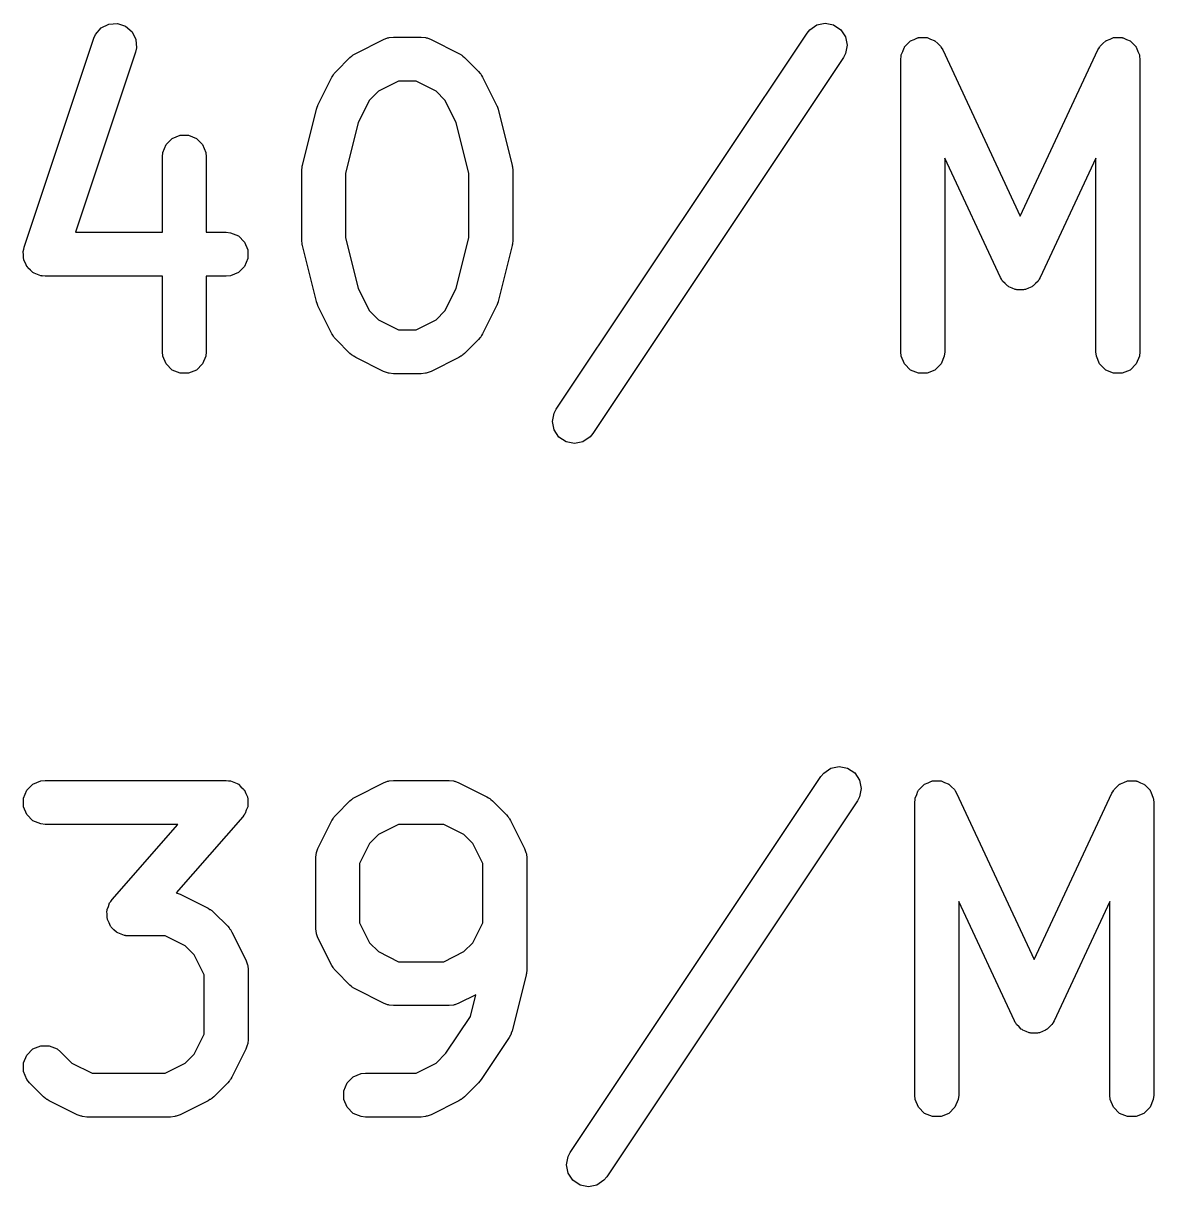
# Model space of a CAD drawing. Extents: x 19.8 to 98.9, y -129.1 to -67.1.
# Drawn here: x 72.813 to 76.676, y -95.248 to -91.272 of the extents above; entities that cross this region are included whole.
import ezdxf

# ---------------------------------------------------------------- set-up
doc = ezdxf.new("R2010")
doc.units = 0
doc.layers.add('BLACK', color=7, linetype='CONTINUOUS')

msp = doc.modelspace()

# ---------------------------------------------------------------- linework, layer by layer
at = {"layer": 'BLACK', "linetype": 'CONTINUOUS'}
for p, q in [((73.079142, -91.287951), (73.105315, -91.274864)), ((73.105315, -91.274864), (73.134505, -91.272789)), ((73.134505, -91.272789), (73.162267, -91.282043)), ((73.162267, -91.282043), (73.184375, -91.301217)), ((75.500608, -91.294222), (75.524923, -91.277939)), ((75.524923, -91.277939), (75.553617, -91.2722)), ((75.553617, -91.2722), (75.582325, -91.277878)), ((75.582325, -91.277878), (75.606674, -91.294111)), ((73.053974, -91.323483), (73.059968, -91.310058)), ((73.059968, -91.310058), (73.079142, -91.287951)), ((73.184375, -91.301217), (73.197461, -91.327391)), ((74.060385, -91.32229), (74.062874, -91.32126)), ((74.062874, -91.32126), (74.077506, -91.319819)), ((74.077506, -91.319819), (74.172744, -91.319819)), ((74.172744, -91.319819), (74.187376, -91.32126)), ((74.187376, -91.32126), (74.189865, -91.322291)), ((74.63415, -92.591312), (75.491292, -91.305597)), ((75.491292, -91.305597), (75.500608, -91.294222)), ((75.606674, -91.294111), (75.622957, -91.318426)), ((75.622957, -91.318426), (75.628696, -91.347121)), ((75.857383, -91.327479), (75.869182, -91.321973)), ((75.869182, -91.321973), (75.870853, -91.321899)), ((75.870853, -91.321899), (75.872398, -91.32126)), ((75.872398, -91.32126), (75.885417, -91.32126)), ((75.885417, -91.32126), (75.898418, -91.320689)), ((75.898418, -91.320689), (75.899988, -91.32126)), ((75.899988, -91.32126), (75.901662, -91.32126)), ((75.901662, -91.32126), (75.913688, -91.326241)), ((76.527045, -91.326238), (76.539064, -91.32126)), ((76.539064, -91.32126), (76.540735, -91.32126)), ((76.540735, -91.32126), (76.542308, -91.320688)), ((76.542308, -91.320688), (76.555322, -91.32126)), ((76.555322, -91.32126), (76.568328, -91.32126)), ((76.568328, -91.32126), (76.569871, -91.321899)), ((76.569871, -91.321899), (76.571544, -91.321973)), ((76.571544, -91.321973), (76.583351, -91.327482)), ((72.815879, -92.037768), (73.053974, -91.323483)), ((73.199536, -91.356581), (73.196276, -91.370918)), ((73.197461, -91.327391), (73.199536, -91.356581)), ((73.948727, -91.375356), (74.043965, -91.327737)), ((74.043965, -91.327737), (74.057696, -91.322482)), ((74.057696, -91.322482), (74.060385, -91.32229)), ((74.189865, -91.322291), (74.192553, -91.322482)), ((74.192553, -91.322482), (74.206285, -91.327737)), ((74.206285, -91.327737), (74.301523, -91.375356)), ((75.628696, -91.347121), (75.623017, -91.375828)), ((75.818452, -91.36816), (75.8229, -91.35593)), ((75.8229, -91.35593), (75.824029, -91.354696)), ((75.824029, -91.354696), (75.82467, -91.353151)), ((75.82467, -91.353151), (75.833875, -91.343945)), ((75.833875, -91.343945), (75.842664, -91.334349)), ((75.842664, -91.334349), (75.844179, -91.333641)), ((75.844179, -91.333641), (75.845362, -91.332459)), ((75.845362, -91.332459), (75.857383, -91.327479)), ((75.913688, -91.326241), (75.925919, -91.330689)), ((75.925919, -91.330689), (75.927152, -91.331818)), ((75.927152, -91.331818), (75.928698, -91.332459)), ((75.928698, -91.332459), (75.937903, -91.341664)), ((75.937903, -91.341664), (75.9475, -91.350453)), ((75.9475, -91.350453), (75.948674, -91.352435)), ((75.948674, -91.352435), (75.94939, -91.353151)), ((75.94939, -91.353151), (75.950068, -91.354787)), ((75.950068, -91.354787), (75.954994, -91.363103)), ((76.485732, -91.363102), (76.490659, -91.354784)), ((76.490659, -91.354784), (76.491336, -91.353151)), ((76.491336, -91.353151), (76.49205, -91.352436)), ((76.49205, -91.352436), (76.493226, -91.350452)), ((76.493226, -91.350452), (76.502829, -91.341657)), ((76.502829, -91.341657), (76.512028, -91.332459)), ((76.512028, -91.332459), (76.513573, -91.331819)), ((76.513573, -91.331819), (76.514807, -91.330689)), ((76.514807, -91.330689), (76.527045, -91.326238)), ((76.583351, -91.327482), (76.595364, -91.332459)), ((76.595364, -91.332459), (76.596545, -91.33364)), ((76.596545, -91.33364), (76.598062, -91.334348)), ((76.598062, -91.334348), (76.606856, -91.343951)), ((76.606856, -91.343951), (76.616056, -91.353151)), ((76.616056, -91.353151), (76.616696, -91.354696)), ((76.616696, -91.354696), (76.617826, -91.35593)), ((76.617826, -91.35593), (76.622273, -91.36816)), ((73.196276, -91.370918), (72.991087, -91.986485)), ((73.881616, -91.437024), (73.929235, -91.389405)), ((73.929235, -91.389405), (73.934984, -91.384686)), ((73.934984, -91.384686), (73.936284, -91.383188)), ((73.936284, -91.383188), (73.938543, -91.381766)), ((73.938543, -91.381766), (73.9406, -91.380078)), ((73.9406, -91.380078), (73.942427, -91.37932)), ((73.942427, -91.37932), (73.948727, -91.375356)), ((74.301523, -91.375356), (74.307822, -91.37932)), ((74.307822, -91.37932), (74.30965, -91.380078)), ((74.30965, -91.380078), (74.311706, -91.381766)), ((74.311706, -91.381766), (74.313966, -91.383188)), ((74.313966, -91.383188), (74.315265, -91.384686)), ((74.315265, -91.384686), (74.321015, -91.389405)), ((74.321015, -91.389405), (74.368634, -91.437024)), ((75.6161, -91.388802), (74.758958, -92.674516)), ((75.623017, -91.375828), (75.6161, -91.388802)), ((75.81203, -91.394819), (75.812977, -91.385197)), ((75.81203, -92.394819), (75.81203, -91.394819)), ((75.8129, -91.383431), (75.813244, -91.382482)), ((75.812977, -91.385197), (75.8129, -91.383431)), ((75.813244, -91.382482), (75.813471, -91.380187)), ((75.813471, -91.380187), (75.818452, -91.36816)), ((75.954994, -91.363103), (76.220362, -91.93175)), ((76.220362, -91.93175), (76.485732, -91.363102)), ((76.622273, -91.36816), (76.627255, -91.380187)), ((76.627255, -91.380187), (76.627481, -91.382482)), ((76.627481, -91.382482), (76.627826, -91.383431)), ((76.627826, -91.383431), (76.627748, -91.385197)), ((76.627748, -91.385197), (76.628696, -91.394819)), ((76.628696, -91.394819), (76.628696, -92.394819)), ((73.876897, -91.442773), (73.881616, -91.437024)), ((74.368634, -91.437024), (74.373352, -91.442773)), ((73.819948, -91.551754), (73.867567, -91.456516)), ((73.867567, -91.456516), (73.871531, -91.450216)), ((73.871531, -91.450216), (73.872289, -91.448389)), ((73.872289, -91.448389), (73.873977, -91.446332)), ((73.873977, -91.446332), (73.875399, -91.444073)), ((73.875399, -91.444073), (73.876897, -91.442773)), ((74.095211, -91.469819), (74.026695, -91.504077)), ((74.155039, -91.469819), (74.095211, -91.469819)), ((74.223555, -91.504077), (74.155039, -91.469819)), ((74.373352, -91.442773), (74.374851, -91.444073)), ((74.374851, -91.444073), (74.376272, -91.446332)), ((74.376272, -91.446332), (74.377961, -91.448389)), ((74.377961, -91.448389), (74.378718, -91.450216)), ((74.378718, -91.450216), (74.382683, -91.456516)), ((74.382683, -91.456516), (74.430302, -91.551754)), ((74.026695, -91.504077), (73.996288, -91.534484)), ((74.253962, -91.534484), (74.223555, -91.504077)), ((73.814693, -91.565486), (73.81702, -91.559404)), ((73.81702, -91.559404), (73.819216, -91.553259)), ((73.819216, -91.553259), (73.819538, -91.552823)), ((73.819538, -91.552823), (73.819948, -91.551754)), ((73.996288, -91.534484), (73.957794, -91.611471)), ((74.292455, -91.611471), (74.253962, -91.534484)), ((74.430302, -91.551754), (74.430711, -91.552823)), ((74.430711, -91.552823), (74.431034, -91.553259)), ((74.431034, -91.553259), (74.433226, -91.559395)), ((74.433226, -91.559395), (74.435557, -91.565485)), ((73.76665, -91.757581), (73.814269, -91.567105)), ((73.814269, -91.567105), (73.814654, -91.566025)), ((73.814654, -91.566025), (73.814693, -91.565486)), ((74.435557, -91.565485), (74.435595, -91.566025)), ((74.435595, -91.566025), (74.435981, -91.567105)), ((74.435981, -91.567105), (74.4836, -91.757581)), ((73.957794, -91.611471), (73.914411, -91.785005)), ((74.335839, -91.785005), (74.292455, -91.611471)), ((73.30086, -91.686484), (73.321552, -91.665792)), ((73.321552, -91.665792), (73.348588, -91.654593)), ((73.348588, -91.654593), (73.377852, -91.654593)), ((73.377852, -91.654593), (73.404888, -91.665792)), ((73.404888, -91.665792), (73.42558, -91.686484)), ((73.28822, -91.728152), (73.289661, -91.71352)), ((73.289661, -91.71352), (73.30086, -91.686484)), ((73.42558, -91.686484), (73.436779, -91.71352)), ((73.436779, -91.71352), (73.43822, -91.728152)), ((73.28822, -91.986485), (73.28822, -91.728152)), ((73.43822, -91.728152), (73.43822, -91.986485)), ((73.766274, -91.760117), (73.76665, -91.757581)), ((74.4836, -91.757581), (74.483975, -91.760117)), ((76.152399, -92.140821), (75.96203, -91.732886)), ((75.96203, -91.732886), (75.96203, -92.394819)), ((76.478696, -91.732886), (76.288327, -92.14082)), ((76.478696, -92.394819), (76.478696, -91.732886)), ((73.764411, -91.775771), (73.764662, -91.773217)), ((73.764411, -92.013866), (73.764411, -91.775771)), ((73.7645, -91.772125), (73.765309, -91.766651)), ((73.764662, -91.773217), (73.7645, -91.772125)), ((73.765309, -91.766651), (73.765852, -91.761139)), ((73.765852, -91.761139), (73.766274, -91.760117)), ((73.914411, -91.785005), (73.914411, -92.004632)), ((74.335839, -92.004632), (74.335839, -91.785005)), ((74.483975, -91.760117), (74.484398, -91.761139)), ((74.484398, -91.761139), (74.48494, -91.766651)), ((74.48494, -91.766651), (74.48575, -91.772125)), ((74.48575, -91.772125), (74.485587, -91.773217)), ((74.485587, -91.773217), (74.485839, -91.775771)), ((74.485839, -91.775771), (74.485839, -92.013866)), ((72.991087, -91.986485), (73.28822, -91.986485)), ((73.43822, -91.986485), (73.506077, -91.986485)), ((73.506077, -91.986485), (73.520709, -91.987926)), ((73.520709, -91.987926), (73.547745, -91.999125)), ((72.814229, -92.045021), (72.815879, -92.037768)), ((73.547745, -91.999125), (73.568437, -92.019817)), ((73.568437, -92.019817), (73.579636, -92.046853)), ((73.764662, -92.016419), (73.764411, -92.013866)), ((73.7645, -92.017512), (73.764662, -92.016419)), ((73.765309, -92.022985), (73.7645, -92.017512)), ((73.765852, -92.028498), (73.765309, -92.022985)), ((73.766274, -92.029519), (73.765852, -92.028498)), ((73.76665, -92.032056), (73.766274, -92.029519)), ((73.814269, -92.222532), (73.76665, -92.032056)), ((73.914411, -92.004632), (73.957794, -92.178166)), ((74.292455, -92.178166), (74.335839, -92.004632)), ((74.4836, -92.032056), (74.435981, -92.222532)), ((74.483975, -92.029519), (74.4836, -92.032056)), ((74.484398, -92.028498), (74.483975, -92.029519)), ((74.48494, -92.022985), (74.484398, -92.028498)), ((74.48575, -92.017512), (74.48494, -92.022985)), ((74.485839, -92.013866), (74.485587, -92.016419)), ((74.485587, -92.016419), (74.48575, -92.017512)), ((72.812619, -92.052105), (72.813471, -92.048358)), ((72.813471, -92.06409), (72.812619, -92.052105)), ((72.813471, -92.046853), (72.814229, -92.045021)), ((72.813471, -92.048358), (72.813471, -92.046853)), ((72.813471, -92.076117), (72.813471, -92.06409)), ((72.814503, -92.078608), (72.813471, -92.076117)), ((73.579636, -92.076117), (73.568437, -92.103153)), ((73.579636, -92.046853), (73.579636, -92.076117)), ((72.814694, -92.081295), (72.814503, -92.078608)), ((72.820068, -92.092044), (72.814694, -92.081295)), ((72.82467, -92.103153), (72.820068, -92.092044)), ((72.826575, -92.105058), (72.82467, -92.103153)), ((72.82778, -92.107468), (72.826575, -92.105058)), ((72.836862, -92.115345), (72.82778, -92.107468)), ((72.845362, -92.123845), (72.836862, -92.115345)), ((73.568437, -92.103153), (73.547745, -92.123845)), ((72.84785, -92.124875), (72.845362, -92.123845)), ((72.849887, -92.126642), (72.84785, -92.124875)), ((72.86129, -92.130443), (72.849887, -92.126642)), ((72.872398, -92.135044), (72.86129, -92.130443)), ((72.876224, -92.13542), (72.872398, -92.135044)), ((72.87765, -92.135896), (72.876224, -92.13542)), ((72.879624, -92.135755), (72.87765, -92.135896)), ((72.88703, -92.136485), (72.879624, -92.135755)), ((73.28822, -92.136485), (72.88703, -92.136485)), ((73.28822, -92.394819), (73.28822, -92.136485)), ((73.506077, -92.136485), (73.43822, -92.136485)), ((73.43822, -92.136485), (73.43822, -92.394819)), ((73.520709, -92.135044), (73.506077, -92.136485)), ((73.547745, -92.123845), (73.520709, -92.135044)), ((76.155573, -92.14618), (76.152399, -92.140821)), ((76.156233, -92.147993), (76.155573, -92.14618)), ((76.157407, -92.149275), (76.156233, -92.147993)), ((76.159893, -92.153471), (76.157407, -92.149275)), ((76.168302, -92.161171), (76.159893, -92.153471)), ((76.280833, -92.15347), (76.27243, -92.161164)), ((76.283316, -92.149277), (76.280833, -92.15347)), ((76.284493, -92.147993), (76.283316, -92.149277)), ((76.285153, -92.146177), (76.284493, -92.147993)), ((76.288327, -92.14082), (76.285153, -92.146177)), ((73.957794, -92.178166), (73.996288, -92.255153)), ((74.253961, -92.255153), (74.292455, -92.178166)), ((76.175997, -92.169574), (76.168302, -92.161171)), ((76.179015, -92.170982), (76.175997, -92.169574)), ((76.181474, -92.173234), (76.179015, -92.170982)), ((76.192186, -92.177129), (76.181474, -92.173234)), ((76.202515, -92.18195), (76.192186, -92.177129)), ((76.205843, -92.182096), (76.202515, -92.18195)), ((76.208975, -92.183235), (76.205843, -92.182096)), ((76.220369, -92.182734), (76.208975, -92.183235)), ((76.231751, -92.183234), (76.220369, -92.182734)), ((76.234879, -92.182096), (76.231751, -92.183234)), ((76.238211, -92.18195), (76.234879, -92.182096)), ((76.248546, -92.177126), (76.238211, -92.18195)), ((76.259252, -92.173234), (76.248546, -92.177126)), ((76.261707, -92.170984), (76.259252, -92.173234)), ((76.264729, -92.169575), (76.261707, -92.170984)), ((76.27243, -92.161164), (76.264729, -92.169575)), ((73.814654, -92.223611), (73.814269, -92.222532)), ((73.814693, -92.224151), (73.814654, -92.223611)), ((73.81702, -92.230232), (73.814693, -92.224151)), ((73.819216, -92.236378), (73.81702, -92.230232)), ((73.819538, -92.236813), (73.819216, -92.236378)), ((74.431034, -92.236378), (74.430711, -92.236813)), ((74.433226, -92.230241), (74.431034, -92.236378)), ((74.435557, -92.224152), (74.433226, -92.230241)), ((74.435595, -92.223611), (74.435557, -92.224152)), ((74.435981, -92.222532), (74.435595, -92.223611)), ((73.819948, -92.237883), (73.819538, -92.236813)), ((73.867567, -92.333121), (73.819948, -92.237883)), ((73.996288, -92.255153), (74.026695, -92.285561)), ((74.223554, -92.285561), (74.253961, -92.255153)), ((74.430302, -92.237883), (74.382683, -92.333121)), ((74.430711, -92.236813), (74.430302, -92.237883)), ((74.026695, -92.285561), (74.095211, -92.319819)), ((74.155039, -92.319819), (74.223554, -92.285561)), ((73.87153, -92.339417), (73.867567, -92.333121)), ((73.872288, -92.341247), (73.87153, -92.339417)), ((73.873977, -92.343305), (73.872288, -92.341247)), ((73.875399, -92.345564), (73.873977, -92.343305)), ((73.876897, -92.346863), (73.875399, -92.345564)), ((73.881615, -92.352612), (73.876897, -92.346863)), ((73.929234, -92.400232), (73.881615, -92.352612)), ((74.095211, -92.319819), (74.155039, -92.319819)), ((74.368634, -92.352613), (74.321016, -92.400232)), ((74.373352, -92.346863), (74.368634, -92.352613)), ((74.374851, -92.345564), (74.373352, -92.346863)), ((74.376272, -92.343305), (74.374851, -92.345564)), ((74.377962, -92.341247), (74.376272, -92.343305)), ((74.378719, -92.339417), (74.377962, -92.341247)), ((74.382683, -92.333121), (74.378719, -92.339417)), ((73.289661, -92.409451), (73.28822, -92.394819)), ((73.43822, -92.394819), (73.436779, -92.409451)), ((75.813471, -92.409451), (75.81203, -92.394819)), ((75.96203, -92.394819), (75.960589, -92.409451)), ((76.480137, -92.409451), (76.478696, -92.394819)), ((76.628696, -92.394819), (76.627255, -92.409451)), ((73.30086, -92.436487), (73.289661, -92.409451)), ((73.436779, -92.409451), (73.42558, -92.436487)), ((73.934983, -92.40495), (73.929234, -92.400232)), ((73.936284, -92.40645), (73.934983, -92.40495)), ((73.938543, -92.407872), (73.936284, -92.40645)), ((73.9406, -92.40956), (73.938543, -92.407872)), ((73.942427, -92.410317), (73.9406, -92.40956)), ((73.948727, -92.414282), (73.942427, -92.410317)), ((74.043965, -92.461901), (73.948727, -92.414282)), ((74.301523, -92.414282), (74.206285, -92.461901)), ((74.307822, -92.410317), (74.301523, -92.414282)), ((74.30965, -92.40956), (74.307822, -92.410317)), ((74.311706, -92.407872), (74.30965, -92.40956)), ((74.313966, -92.40645), (74.311706, -92.407872)), ((74.315266, -92.40495), (74.313966, -92.40645)), ((74.321016, -92.400232), (74.315266, -92.40495)), ((75.82467, -92.436487), (75.813471, -92.409451)), ((75.960589, -92.409451), (75.94939, -92.436487)), ((76.491336, -92.436487), (76.480137, -92.409451)), ((76.627255, -92.409451), (76.616056, -92.436487)), ((73.321552, -92.457179), (73.30086, -92.436487)), ((73.348588, -92.468378), (73.321552, -92.457179)), ((73.377852, -92.468378), (73.348588, -92.468378)), ((73.404888, -92.457179), (73.377852, -92.468378)), ((73.42558, -92.436487), (73.404888, -92.457179)), ((74.057696, -92.467156), (74.043965, -92.461901)), ((74.060385, -92.467347), (74.057696, -92.467156)), ((74.062874, -92.468378), (74.060385, -92.467347)), ((74.077506, -92.469819), (74.062874, -92.468378)), ((74.172744, -92.469819), (74.077506, -92.469819)), ((74.187376, -92.468378), (74.172744, -92.469819)), ((74.189865, -92.467346), (74.187376, -92.468378)), ((74.192553, -92.467156), (74.189865, -92.467346)), ((74.206285, -92.461901), (74.192553, -92.467156)), ((75.845362, -92.457179), (75.82467, -92.436487)), ((75.872398, -92.468378), (75.845362, -92.457179)), ((75.901662, -92.468378), (75.872398, -92.468378)), ((75.928698, -92.457179), (75.901662, -92.468378)), ((75.94939, -92.436487), (75.928698, -92.457179)), ((76.512028, -92.457179), (76.491336, -92.436487)), ((76.539064, -92.468378), (76.512028, -92.457179)), ((76.568328, -92.468378), (76.539064, -92.468378)), ((76.595364, -92.457179), (76.568328, -92.468378)), ((76.616056, -92.436487), (76.595364, -92.457179)), ((74.627233, -92.604285), (74.63415, -92.591312)), ((74.621554, -92.632993), (74.627233, -92.604285)), ((74.627293, -92.661687), (74.621554, -92.632993)), ((74.643576, -92.686002), (74.627293, -92.661687)), ((74.667925, -92.702235), (74.643576, -92.686002)), ((74.696633, -92.707914), (74.667925, -92.702235)), ((74.725327, -92.702175), (74.696633, -92.707914)), ((74.749642, -92.685892), (74.725327, -92.702175)), ((74.758958, -92.674516), (74.749642, -92.685892)), ((75.548227, -93.834222), (75.572542, -93.817939)), ((75.572542, -93.817939), (75.601236, -93.8122)), ((75.601236, -93.8122), (75.629944, -93.817878)), ((75.629944, -93.817878), (75.654293, -93.834111)), ((72.845362, -93.872459), (72.872398, -93.86126)), ((72.872398, -93.86126), (72.88703, -93.859819)), ((72.88703, -93.859819), (73.506077, -93.859819)), ((73.506077, -93.859819), (73.513815, -93.860581)), ((73.513815, -93.860581), (73.515783, -93.86045)), ((73.515783, -93.86045), (73.517138, -93.860908)), ((73.517138, -93.860908), (73.520709, -93.86126)), ((73.520709, -93.86126), (73.531966, -93.865923)), ((73.531966, -93.865923), (73.543504, -93.869825)), ((74.043965, -93.867737), (74.057696, -93.862482)), ((74.057696, -93.862482), (74.060385, -93.86229)), ((74.060385, -93.86229), (74.062874, -93.86126)), ((74.062874, -93.86126), (74.077506, -93.859819)), ((74.077506, -93.859819), (74.267982, -93.859819)), ((74.267982, -93.859819), (74.282614, -93.86126)), ((74.282614, -93.86126), (74.285103, -93.862291)), ((74.285103, -93.862291), (74.287791, -93.862482)), ((74.287791, -93.862482), (74.301523, -93.867737)), ((74.681769, -95.131312), (75.538911, -93.845597)), ((75.538911, -93.845597), (75.548227, -93.834222)), ((75.654293, -93.834111), (75.670576, -93.858426)), ((75.670576, -93.858426), (75.676315, -93.887121)), ((75.905002, -93.867479), (75.916801, -93.861973)), ((75.916801, -93.861973), (75.918472, -93.861899)), ((75.918472, -93.861899), (75.920017, -93.86126)), ((75.920017, -93.86126), (75.933036, -93.86126)), ((75.933036, -93.86126), (75.946037, -93.860689)), ((75.946037, -93.860689), (75.947607, -93.86126)), ((75.947607, -93.86126), (75.949281, -93.86126)), ((75.949281, -93.86126), (75.961307, -93.866241)), ((75.961307, -93.866241), (75.973538, -93.870689)), ((76.562426, -93.870689), (76.574664, -93.866238)), ((76.574664, -93.866238), (76.586683, -93.86126)), ((76.586683, -93.86126), (76.588354, -93.86126)), ((76.588354, -93.86126), (76.589927, -93.860688)), ((76.589927, -93.860688), (76.602941, -93.86126)), ((76.602941, -93.86126), (76.615947, -93.86126)), ((76.615947, -93.86126), (76.61749, -93.861899)), ((76.61749, -93.861899), (76.619163, -93.861973)), ((76.619163, -93.861973), (76.63097, -93.867482)), ((72.813471, -93.920187), (72.82467, -93.893151)), ((72.82467, -93.893151), (72.845362, -93.872459)), ((73.543504, -93.869825), (73.545408, -93.87149)), ((73.545408, -93.87149), (73.547745, -93.872459)), ((73.547745, -93.872459), (73.556355, -93.881069)), ((73.556355, -93.881069), (73.565528, -93.889095)), ((73.565528, -93.889095), (73.56665, -93.891364)), ((73.56665, -93.891364), (73.568437, -93.893151)), ((73.568437, -93.893151), (73.573097, -93.904401)), ((73.573097, -93.904401), (73.5785, -93.915327)), ((73.948727, -93.915356), (74.043965, -93.867737)), ((74.301523, -93.867737), (74.396761, -93.915356)), ((75.676315, -93.887121), (75.670636, -93.915828)), ((75.866071, -93.90816), (75.870519, -93.89593)), ((75.870519, -93.89593), (75.871648, -93.894696)), ((75.871648, -93.894696), (75.872289, -93.893151)), ((75.872289, -93.893151), (75.881494, -93.883945)), ((75.881494, -93.883945), (75.890283, -93.874349)), ((75.890283, -93.874349), (75.891798, -93.873641)), ((75.891798, -93.873641), (75.892981, -93.872459)), ((75.892981, -93.872459), (75.905002, -93.867479)), ((75.973538, -93.870689), (75.974771, -93.871818)), ((75.974771, -93.871818), (75.976317, -93.872459)), ((75.976317, -93.872459), (75.985522, -93.881664)), ((75.985522, -93.881664), (75.995119, -93.890453)), ((75.995119, -93.890453), (75.996293, -93.892435)), ((75.996293, -93.892435), (75.997009, -93.893151)), ((75.997009, -93.893151), (75.997687, -93.894787)), ((75.997687, -93.894787), (76.002613, -93.903103)), ((76.002613, -93.903103), (76.267981, -94.47175)), ((76.267981, -94.47175), (76.533351, -93.903102)), ((76.533351, -93.903102), (76.538278, -93.894784)), ((76.538278, -93.894784), (76.538955, -93.893151)), ((76.538955, -93.893151), (76.539669, -93.892436)), ((76.539669, -93.892436), (76.540845, -93.890452)), ((76.540845, -93.890452), (76.550448, -93.881657)), ((76.550448, -93.881657), (76.559647, -93.872459)), ((76.559647, -93.872459), (76.561192, -93.871819)), ((76.561192, -93.871819), (76.562426, -93.870689)), ((76.63097, -93.867482), (76.642983, -93.872459)), ((76.642983, -93.872459), (76.644164, -93.87364)), ((76.644164, -93.87364), (76.645681, -93.874348)), ((76.645681, -93.874348), (76.654475, -93.883951)), ((76.654475, -93.883951), (76.663675, -93.893151)), ((76.663675, -93.893151), (76.664315, -93.894696)), ((76.664315, -93.894696), (76.665445, -93.89593)), ((76.665445, -93.89593), (76.669892, -93.90816)), ((72.813471, -93.949451), (72.813471, -93.920187)), ((73.5785, -93.915327), (73.578668, -93.91785)), ((73.578668, -93.91785), (73.579636, -93.920187)), ((73.579636, -93.920187), (73.579636, -93.932371)), ((73.579636, -93.932371), (73.580446, -93.944525)), ((73.580446, -93.944525), (73.579636, -93.94692)), ((73.881616, -93.977024), (73.929235, -93.929405)), ((73.929235, -93.929405), (73.934984, -93.924686)), ((73.934984, -93.924686), (73.936284, -93.923188)), ((73.936284, -93.923188), (73.938543, -93.921766)), ((73.938543, -93.921766), (73.9406, -93.920078)), ((73.9406, -93.920078), (73.942427, -93.91932)), ((73.942427, -93.91932), (73.948727, -93.915356)), ((74.396761, -93.915356), (74.40306, -93.91932)), ((74.40306, -93.91932), (74.404888, -93.920078)), ((74.404888, -93.920078), (74.406944, -93.921766)), ((74.406944, -93.921766), (74.409204, -93.923188)), ((74.409204, -93.923188), (74.410503, -93.924686)), ((74.410503, -93.924686), (74.416253, -93.929405)), ((74.416253, -93.929405), (74.463872, -93.977024)), ((75.663719, -93.928802), (74.806577, -95.214516)), ((75.670636, -93.915828), (75.663719, -93.928802)), ((75.859649, -93.934819), (75.860596, -93.925197)), ((75.859649, -94.934819), (75.859649, -93.934819)), ((75.860519, -93.923431), (75.860863, -93.922482)), ((75.860596, -93.925197), (75.860519, -93.923431)), ((75.860863, -93.922482), (75.86109, -93.920187)), ((75.86109, -93.920187), (75.866071, -93.90816)), ((76.669892, -93.90816), (76.674874, -93.920187)), ((76.674874, -93.920187), (76.6751, -93.922482)), ((76.6751, -93.922482), (76.675445, -93.923431)), ((76.675445, -93.923431), (76.675367, -93.925197)), ((76.675367, -93.925197), (76.676315, -93.934819)), ((76.676315, -93.934819), (76.676315, -94.934819)), ((72.82467, -93.976487), (72.813471, -93.949451)), ((72.845362, -93.997179), (72.82467, -93.976487)), ((73.56252, -93.984207), (73.335624, -94.243516)), ((73.567041, -93.977882), (73.56252, -93.984207)), ((73.568437, -93.976487), (73.567041, -93.977882)), ((73.568985, -93.975163), (73.568437, -93.976487)), ((73.571071, -93.972246), (73.568985, -93.975163)), ((73.574972, -93.960708), (73.571071, -93.972246)), ((73.579636, -93.949451), (73.574972, -93.960708)), ((73.579636, -93.94692), (73.579636, -93.949451)), ((73.873977, -93.986332), (73.875399, -93.984073)), ((73.875399, -93.984073), (73.876897, -93.982773)), ((73.876897, -93.982773), (73.881616, -93.977024)), ((74.463872, -93.977024), (74.46859, -93.982773)), ((74.46859, -93.982773), (74.470089, -93.984073)), ((74.470089, -93.984073), (74.47151, -93.986332)), ((72.872398, -94.008378), (72.845362, -93.997179)), ((72.88703, -94.009819), (72.872398, -94.008378)), ((73.340795, -94.009819), (72.88703, -94.009819)), ((73.116301, -94.266383), (73.340795, -94.009819)), ((73.819948, -94.091754), (73.867567, -93.996516)), ((73.867567, -93.996516), (73.871531, -93.990216)), ((73.871531, -93.990216), (73.872289, -93.988389)), ((73.872289, -93.988389), (73.873977, -93.986332)), ((74.095211, -94.009819), (74.026695, -94.044077)), ((74.250277, -94.009819), (74.095211, -94.009819)), ((74.318793, -94.044077), (74.250277, -94.009819)), ((74.47151, -93.986332), (74.473199, -93.988389)), ((74.473199, -93.988389), (74.473956, -93.990216)), ((74.473956, -93.990216), (74.477921, -93.996516)), ((74.477921, -93.996516), (74.52554, -94.091754)), ((74.026695, -94.044077), (73.996288, -94.074484)), ((74.3492, -94.074484), (74.318793, -94.044077)), ((73.814693, -94.105486), (73.819948, -94.091754)), ((73.996288, -94.074484), (73.96203, -94.143)), ((74.383458, -94.143), (74.3492, -94.074484)), ((74.52554, -94.091754), (74.530795, -94.105485)), ((73.81203, -94.125295), (73.813471, -94.110663)), ((73.81203, -94.36339), (73.81203, -94.125295)), ((73.813471, -94.110663), (73.814502, -94.108173)), ((73.814502, -94.108173), (73.814693, -94.105486)), ((73.96203, -94.143), (73.96203, -94.345685)), ((74.383458, -94.345685), (74.383458, -94.143)), ((74.530795, -94.105485), (74.530986, -94.108174)), ((74.530986, -94.108174), (74.532017, -94.110663)), ((74.532017, -94.110663), (74.533458, -94.125295)), ((74.533458, -94.125295), (74.533458, -94.506247)), ((73.335624, -94.243516), (73.349142, -94.248689)), ((73.349142, -94.248689), (73.44438, -94.296308)), ((73.098375, -94.306065), (73.099185, -94.303669)), ((73.099185, -94.301139), (73.103848, -94.289881)), ((73.099185, -94.303669), (73.099185, -94.301139)), ((73.103848, -94.289881), (73.10775, -94.278344)), ((73.10775, -94.278344), (73.109835, -94.275426)), ((73.109835, -94.275426), (73.110384, -94.274103)), ((73.110384, -94.274103), (73.111779, -94.272707)), ((73.111779, -94.272707), (73.116301, -94.266383)), ((73.44438, -94.296308), (73.450679, -94.300272)), ((73.450679, -94.300272), (73.452507, -94.30103)), ((73.452507, -94.30103), (73.454563, -94.302718)), ((73.454563, -94.302718), (73.456823, -94.30414)), ((76.200018, -94.680821), (76.009649, -94.272886)), ((76.009649, -94.272886), (76.009649, -94.934819)), ((76.526315, -94.272886), (76.335946, -94.68082)), ((76.526315, -94.934819), (76.526315, -94.272886)), ((73.099185, -94.318218), (73.098375, -94.306065)), ((73.099185, -94.330403), (73.099185, -94.318218)), ((73.100152, -94.332739), (73.099185, -94.330403)), ((73.100321, -94.335263), (73.100152, -94.332739)), ((73.105723, -94.346188), (73.100321, -94.335263)), ((73.456823, -94.30414), (73.458122, -94.305638)), ((73.458122, -94.305638), (73.463872, -94.310357)), ((73.463872, -94.310357), (73.511491, -94.357976)), ((73.110384, -94.357439), (73.105723, -94.346188)), ((73.11217, -94.359225), (73.110384, -94.357439)), ((73.113293, -94.361495), (73.11217, -94.359225)), ((73.122465, -94.36952), (73.113293, -94.361495)), ((73.131076, -94.378131), (73.122465, -94.36952)), ((73.133412, -94.379099), (73.131076, -94.378131)), ((73.135317, -94.380765), (73.133412, -94.379099)), ((73.146854, -94.384666), (73.135317, -94.380765)), ((73.511491, -94.357976), (73.516209, -94.363725)), ((73.516209, -94.363725), (73.517708, -94.365025)), ((73.517708, -94.365025), (73.519129, -94.367284)), ((73.519129, -94.367284), (73.520818, -94.369341)), ((73.520818, -94.369341), (73.521575, -94.371168)), ((73.521575, -94.371168), (73.52554, -94.377468)), ((73.52554, -94.377468), (73.573159, -94.472706)), ((73.813471, -94.378022), (73.81203, -94.36339)), ((73.814502, -94.380511), (73.813471, -94.378022)), ((73.814693, -94.383199), (73.814502, -94.380511)), ((73.819948, -94.396931), (73.814693, -94.383199)), ((73.96203, -94.345685), (73.996288, -94.414201)), ((74.3492, -94.414201), (74.383458, -94.345685)), ((73.158112, -94.38933), (73.146854, -94.384666)), ((73.161682, -94.389681), (73.158112, -94.38933)), ((73.163038, -94.39014), (73.161682, -94.389681)), ((73.165005, -94.390008), (73.163038, -94.39014)), ((73.172744, -94.390771), (73.165005, -94.390008)), ((73.297896, -94.390771), (73.172744, -94.390771)), ((73.366412, -94.425029), (73.297896, -94.390771)), ((73.867567, -94.492169), (73.819948, -94.396931)), ((73.996288, -94.414201), (74.026695, -94.444608)), ((74.318793, -94.444608), (74.3492, -94.414201)), ((73.396819, -94.455436), (73.366412, -94.425029)), ((73.431077, -94.523952), (73.396819, -94.455436)), ((74.026695, -94.444608), (74.095211, -94.478866)), ((74.250277, -94.478866), (74.318793, -94.444608)), ((73.573159, -94.472706), (73.578414, -94.486437)), ((73.578414, -94.486437), (73.578605, -94.489126)), ((73.578605, -94.489126), (73.579636, -94.491615)), ((73.579636, -94.491615), (73.581077, -94.506247)), ((73.871531, -94.498468), (73.867567, -94.492169)), ((73.872289, -94.500296), (73.871531, -94.498468)), ((73.873977, -94.502352), (73.872289, -94.500296)), ((73.875399, -94.504612), (73.873977, -94.502352)), ((74.095211, -94.478866), (74.250277, -94.478866)), ((73.431077, -94.726637), (73.431077, -94.523952)), ((73.581077, -94.506247), (73.581077, -94.744342)), ((73.876897, -94.505911), (73.875399, -94.504612)), ((73.881616, -94.511661), (73.876897, -94.505911)), ((73.929235, -94.55928), (73.881616, -94.511661)), ((74.531219, -94.524437), (74.4836, -94.714913)), ((74.531594, -94.5219), (74.531219, -94.524437)), ((74.532017, -94.520879), (74.531594, -94.5219)), ((74.532559, -94.515366), (74.532017, -94.520879)), ((74.533369, -94.509893), (74.532559, -94.515366)), ((74.533458, -94.506247), (74.533206, -94.5088)), ((74.533206, -94.5088), (74.533369, -94.509893)), ((73.934984, -94.563998), (73.929235, -94.55928)), ((73.936284, -94.565497), (73.934984, -94.563998)), ((73.938543, -94.566918), (73.936284, -94.565497)), ((73.9406, -94.568607), (73.938543, -94.566918)), ((73.942427, -94.569364), (73.9406, -94.568607)), ((73.948727, -94.573329), (73.942427, -94.569364)), ((74.043965, -94.620948), (73.948727, -94.573329)), ((74.057696, -94.626203), (74.043965, -94.620948)), ((74.301523, -94.620948), (74.287791, -94.626203)), ((74.359753, -94.591833), (74.301523, -94.620948)), ((74.341229, -94.665929), (74.359753, -94.591833)), ((74.060385, -94.626394), (74.057696, -94.626203)), ((74.062874, -94.627425), (74.060385, -94.626394)), ((74.077506, -94.628866), (74.062874, -94.627425)), ((74.267982, -94.628866), (74.077506, -94.628866)), ((74.282614, -94.627425), (74.267982, -94.628866)), ((74.285103, -94.626393), (74.282614, -94.627425)), ((74.287791, -94.626203), (74.285103, -94.626393)), ((74.257314, -94.7918), (74.341229, -94.665929)), ((76.203192, -94.68618), (76.200018, -94.680821)), ((76.203852, -94.687993), (76.203192, -94.68618)), ((76.205026, -94.689275), (76.203852, -94.687993)), ((76.207512, -94.693471), (76.205026, -94.689275)), ((76.215921, -94.701171), (76.207512, -94.693471)), ((76.223616, -94.709574), (76.215921, -94.701171)), ((76.320049, -94.701164), (76.312348, -94.709575)), ((76.328452, -94.69347), (76.320049, -94.701164)), ((76.330935, -94.689277), (76.328452, -94.69347)), ((76.332112, -94.687993), (76.330935, -94.689277)), ((76.332772, -94.686177), (76.332112, -94.687993)), ((76.335946, -94.68082), (76.332772, -94.686177)), ((73.396818, -94.795153), (73.431077, -94.726637)), ((74.473243, -94.738325), (74.378005, -94.881183)), ((74.477547, -94.73025), (74.473243, -94.738325)), ((74.478653, -94.728759), (74.477547, -94.73025)), ((74.479282, -94.726996), (74.478653, -94.728759)), ((74.48016, -94.725351), (74.479282, -94.726996)), ((74.480518, -94.723536), (74.48016, -94.725351)), ((74.4836, -94.714913), (74.480518, -94.723536)), ((76.226634, -94.710982), (76.223616, -94.709574)), ((76.229093, -94.713234), (76.226634, -94.710982)), ((76.239805, -94.717129), (76.229093, -94.713234)), ((76.250134, -94.72195), (76.239805, -94.717129)), ((76.253462, -94.722096), (76.250134, -94.72195)), ((76.256594, -94.723235), (76.253462, -94.722096)), ((76.267988, -94.722734), (76.256594, -94.723235)), ((76.27937, -94.723234), (76.267988, -94.722734)), ((76.282498, -94.722096), (76.27937, -94.723234)), ((76.28583, -94.72195), (76.282498, -94.722096)), ((76.296165, -94.717126), (76.28583, -94.72195)), ((76.306871, -94.713234), (76.296165, -94.717126)), ((76.309326, -94.710984), (76.306871, -94.713234)), ((76.312348, -94.709575), (76.309326, -94.710984)), ((72.82467, -94.797912), (72.845363, -94.777219)), ((72.845363, -94.777219), (72.872399, -94.766021)), ((72.872399, -94.766021), (72.901662, -94.766021)), ((72.901662, -94.766021), (72.928698, -94.77722)), ((72.928698, -94.77722), (72.940064, -94.786548)), ((73.573159, -94.777883), (73.52554, -94.873121)), ((73.578414, -94.764152), (73.573159, -94.777883)), ((73.578605, -94.761462), (73.578414, -94.764152)), ((73.579636, -94.758974), (73.578605, -94.761462)), ((73.581077, -94.744342), (73.579636, -94.758974)), ((72.813471, -94.824948), (72.82467, -94.797912)), ((72.940064, -94.786548), (72.979076, -94.825561)), ((73.366411, -94.825561), (73.396818, -94.795153)), ((74.223554, -94.825561), (74.257314, -94.7918)), ((72.813471, -94.854211), (72.813471, -94.824948)), ((72.824669, -94.881247), (72.813471, -94.854211)), ((72.979076, -94.825561), (73.047592, -94.859819)), ((73.047592, -94.859819), (73.297896, -94.859819)), ((73.297896, -94.859819), (73.366411, -94.825561)), ((73.967636, -94.86126), (73.982268, -94.859819)), ((73.982268, -94.859819), (74.155039, -94.859819)), ((74.155039, -94.859819), (74.223554, -94.825561)), ((72.833996, -94.892612), (72.824669, -94.881247)), ((72.881615, -94.940232), (72.833996, -94.892612)), ((73.511491, -94.892613), (73.463873, -94.940232)), ((73.516209, -94.886863), (73.511491, -94.892613)), ((73.517708, -94.885564), (73.516209, -94.886863)), ((73.519129, -94.883305), (73.517708, -94.885564)), ((73.520819, -94.881247), (73.519129, -94.883305)), ((73.521576, -94.879417), (73.520819, -94.881247)), ((73.52554, -94.873121), (73.521576, -94.879417)), ((73.908709, -94.920187), (73.919908, -94.893151)), ((73.919908, -94.893151), (73.9406, -94.872459)), ((73.9406, -94.872459), (73.967636, -94.86126)), ((74.368634, -94.892613), (74.321016, -94.940232)), ((74.368667, -94.892572), (74.368634, -94.892613)), ((74.368689, -94.892558), (74.368667, -94.892572)), ((74.373428, -94.886771), (74.368689, -94.892558)), ((74.377962, -94.881247), (74.373428, -94.886771)), ((74.377971, -94.881223), (74.377962, -94.881247)), ((74.378005, -94.881183), (74.377971, -94.881223)), ((73.908709, -94.949451), (73.908709, -94.920187)), ((75.86109, -94.949451), (75.859649, -94.934819)), ((76.009649, -94.934819), (76.008208, -94.949451)), ((76.527756, -94.949451), (76.526315, -94.934819)), ((76.676315, -94.934819), (76.674874, -94.949451)), ((72.887364, -94.94495), (72.881615, -94.940232)), ((72.888665, -94.94645), (72.887364, -94.94495)), ((72.890924, -94.947872), (72.888665, -94.94645)), ((72.892981, -94.94956), (72.890924, -94.947872)), ((72.894808, -94.950317), (72.892981, -94.94956)), ((72.901108, -94.954282), (72.894808, -94.950317)), ((72.996346, -95.001901), (72.901108, -94.954282)), ((73.44438, -94.954282), (73.349142, -95.001901)), ((73.450679, -94.950317), (73.44438, -94.954282)), ((73.452507, -94.94956), (73.450679, -94.950317)), ((73.454563, -94.947872), (73.452507, -94.94956)), ((73.456823, -94.94645), (73.454563, -94.947872)), ((73.458123, -94.94495), (73.456823, -94.94645)), ((73.463873, -94.940232), (73.458123, -94.94495)), ((73.919908, -94.976487), (73.908709, -94.949451)), ((73.9406, -94.997179), (73.919908, -94.976487)), ((74.301523, -94.954282), (74.206285, -95.001901)), ((74.307822, -94.950317), (74.301523, -94.954282)), ((74.30965, -94.94956), (74.307822, -94.950317)), ((74.311706, -94.947872), (74.30965, -94.94956)), ((74.313966, -94.94645), (74.311706, -94.947872)), ((74.315266, -94.94495), (74.313966, -94.94645)), ((74.321016, -94.940232), (74.315266, -94.94495)), ((75.872289, -94.976487), (75.86109, -94.949451)), ((75.892981, -94.997179), (75.872289, -94.976487)), ((75.997009, -94.976487), (75.976317, -94.997179)), ((76.008208, -94.949451), (75.997009, -94.976487)), ((76.538955, -94.976487), (76.527756, -94.949451)), ((76.559647, -94.997179), (76.538955, -94.976487)), ((76.663675, -94.976487), (76.642983, -94.997179)), ((76.674874, -94.949451), (76.663675, -94.976487)), ((73.010077, -95.007156), (72.996346, -95.001901)), ((73.012766, -95.007347), (73.010077, -95.007156)), ((73.015255, -95.008378), (73.012766, -95.007347)), ((73.029887, -95.009819), (73.015255, -95.008378)), ((73.315601, -95.009819), (73.029887, -95.009819)), ((73.330233, -95.008378), (73.315601, -95.009819)), ((73.332722, -95.007346), (73.330233, -95.008378)), ((73.33541, -95.007156), (73.332722, -95.007346)), ((73.349142, -95.001901), (73.33541, -95.007156)), ((73.967636, -95.008378), (73.9406, -94.997179)), ((73.982268, -95.009819), (73.967636, -95.008378)), ((74.172744, -95.009819), (73.982268, -95.009819)), ((74.187376, -95.008378), (74.172744, -95.009819)), ((74.189865, -95.007346), (74.187376, -95.008378)), ((74.192553, -95.007156), (74.189865, -95.007346)), ((74.206285, -95.001901), (74.192553, -95.007156)), ((75.920017, -95.008378), (75.892981, -94.997179)), ((75.949281, -95.008378), (75.920017, -95.008378)), ((75.976317, -94.997179), (75.949281, -95.008378)), ((76.586683, -95.008378), (76.559647, -94.997179)), ((76.615947, -95.008378), (76.586683, -95.008378)), ((76.642983, -94.997179), (76.615947, -95.008378)), ((74.674852, -95.144285), (74.681769, -95.131312)), ((74.669173, -95.172993), (74.674852, -95.144285)), ((74.674912, -95.201687), (74.669173, -95.172993)), ((74.691195, -95.226002), (74.674912, -95.201687)), ((74.806577, -95.214516), (74.797261, -95.225892)), ((74.715544, -95.242235), (74.691195, -95.226002)), ((74.744252, -95.247914), (74.715544, -95.242235)), ((74.772946, -95.242175), (74.744252, -95.247914)), ((74.797261, -95.225892), (74.772946, -95.242175))]:
    msp.add_line(p, q, dxfattribs=at)

doc.saveas('drawing.dxf')
